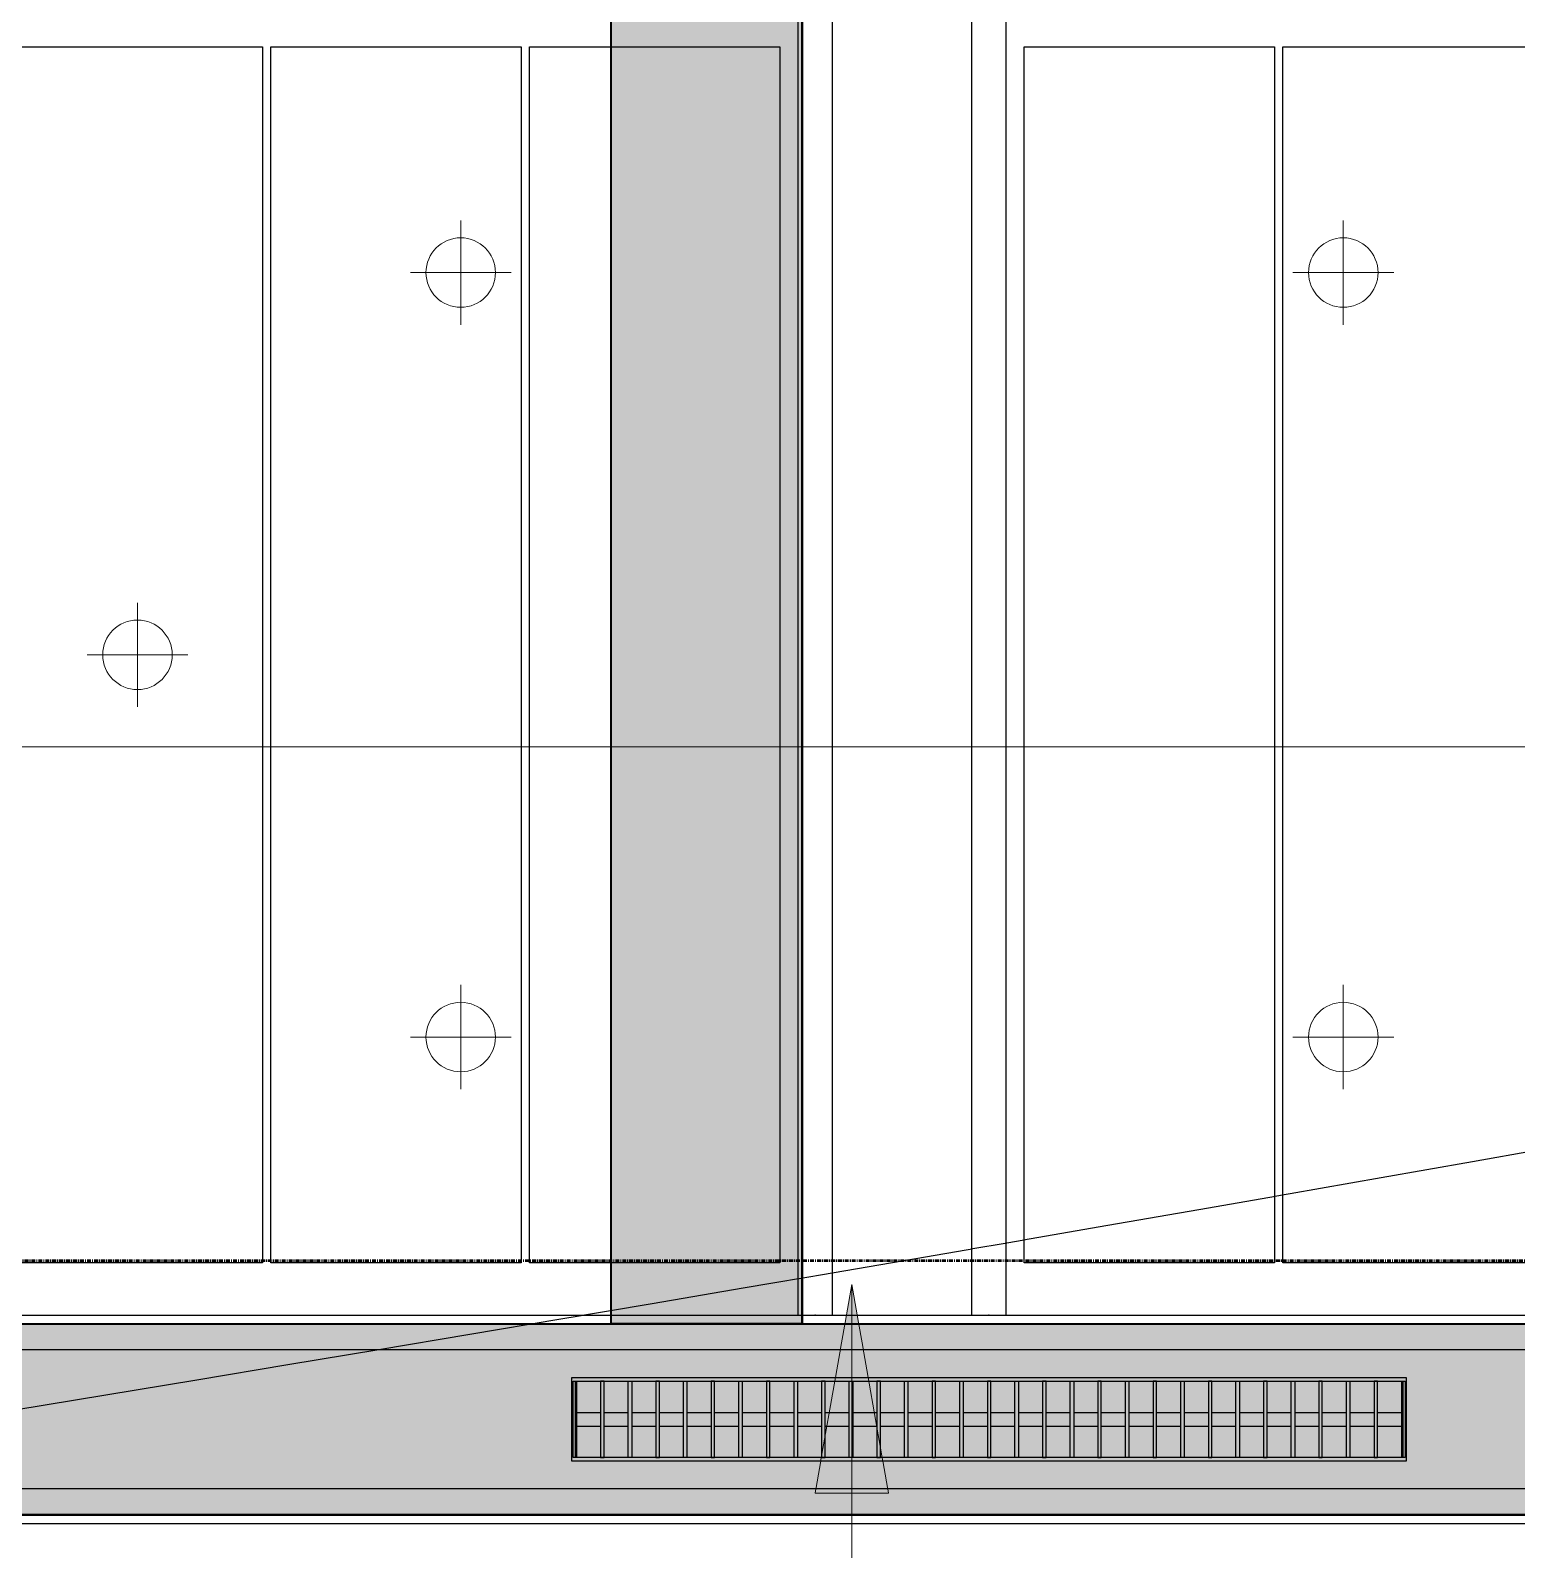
# Model space of a CAD drawing. Header units: millimetres. Extents: x -853228 to -744682, y -17776 to 32484.
# Drawn here: x -826736 to -824599, y 4724 to 6910 of the extents above; entities that cross this region are included whole.
import ezdxf
from ezdxf.xclip import XClip

# ---------------------------------------------------------------- set-up
doc = ezdxf.new("R2010")
doc.units = ezdxf.units.MM
doc.header["$XCLIPFRAME"] = 0
doc.linetypes.add('DPA_Grid _ Level 100', pattern=[10, 5.5, -1.6, 1.3, -1.6])
for name, color, linetype in [('000 - WIPEOUT', 250, 'Continuous'), ('001 - ASCESSORIES', 251, 'Continuous'), ('008 - LIGHTING', 1, 'Continuous'), ('A04_TUBE SERIES', 2, 'Continuous'), ('A11_ALU.SOLID SHEET', 2, 'Continuous')]:
    doc.layers.add(name, color=color, linetype=linetype)
for name, color, linetype, lineweight in [('A-ANNO-NOTE', 3, 'Continuous', 25), ('A-DETL-GENF', 2, 'Continuous', 9), ('A-GLAZ-CWMG', 2, 'Continuous', 35), ('E-LITE-EQPM', 2, 'Continuous', 9), ('G-ANNO-SECL', 3, 'Continuous', 9), ('G-ANNO-TEXT', 3, 'Continuous', 9)]:
    doc.layers.add(name, color=color, linetype=linetype, lineweight=lineweight)

# ---------------------------------------------------------------- blocks, each defined once
blk = doc.blocks.new('Rectangular Mullion - 200mm Square-13922848-4281-01 ENLARGED LOWER PLATFORM LEVEL - REFLECTED CEILING PLAN - SHEET 2')
at = {"layer": 'A-GLAZ-CWMG'}
blk.add_hatch(color=256, dxfattribs=at).paths.add_polyline_path([(-825763.7, 4774), (-823439.2, 4774), (-823439.2, 5049), (-825763.7, 5049)])
for p, q in [((-825763.7, 5049), (-823439.2, 5049)), ((-825763.7, 5049), (-823439.2, 5049)), ((-823439.2, 4774), (-825763.7, 4774)), ((-825763.7, 4774), (-823439.2, 4774))]:
    blk.add_line(p, q, dxfattribs=at)
blk = doc.blocks.new('Rectangular Mullion - 200mm Square-13922850-4281-01 ENLARGED LOWER PLATFORM LEVEL - REFLECTED CEILING PLAN - SHEET 2')
at = {"layer": 'A-GLAZ-CWMG'}
blk.add_hatch(color=256, dxfattribs=at).paths.add_polyline_path([(-825763.7, 6974), (-825763.7, 7249), (-827950.7, 7249), (-827950.7, 6974), (-827310.8, 6974)])
for p, q in [((-827950.7, 7249), (-825763.7, 7249)), ((-825763.7, 7249), (-827950.7, 7249)), ((-825763.7, 6974), (-827950.7, 6974)), ((-825763.7, 6974), (-827950.7, 6974))]:
    blk.add_line(p, q, dxfattribs=at)
blk = doc.blocks.new('Rectangular Mullion - 200mm Square-13922672-4281-01 ENLARGED LOWER PLATFORM LEVEL - REFLECTED CEILING PLAN - SHEET 2')
at = {"layer": 'A-GLAZ-CWMG'}
blk.add_hatch(color=256, dxfattribs=at).paths.add_polyline_path([(-827813.2, 5049), (-827813.2, 6974), (-828088.2, 6974), (-828088.2, 5049)])
for p, q in [((-827813.2, 6974), (-828088.2, 6974)), ((-828088.2, 6974), (-827813.2, 6974)), ((-828088.2, 5049), (-828088.2, 6974)), ((-828088.2, 5049), (-828088.2, 6974)), ((-827813.2, 6974), (-827813.2, 5049)), ((-827813.2, 5049), (-827813.2, 6974)), ((-827813.2, 5049), (-828088.2, 5049)), ((-828088.2, 5049), (-827813.2, 5049))]:
    blk.add_line(p, q, dxfattribs=at)
blk = doc.blocks.new('DPA_AN_Section Line - UP-Left-16619271-4281-01 ENLARGED LOWER PLATFORM LEVEL - REFLECTED CEILING PLAN - SHEET 2')
at = {"layer": 'A-ANNO-NOTE', "lineweight": 9}
blk.add_line((7.5, 0), (150, 0), dxfattribs=at)
blk = doc.blocks.new('LGF_DL_SAA_LowPower_DL1a1 - LGF_DL_SAA_LowPower_DL1a-12437659-4180-01 LOWER PLATFORM LEVEL - REFLECTED CEILING PLAN')
at = {"layer": 'A-DETL-GENF'}
for p, q in [((0, 75), (0, -75)), ((72.5, 0), (-72.5, 0))]:
    blk.add_line(p, q, dxfattribs=at)
blk.add_circle((0, 0), 50, dxfattribs=at)
blk = doc.blocks.new('LGF_DL_SAA_LowPower_DL1a1 - LGF_DL_SAA_LowPower_DL1a-12438006-4180-01 LOWER PLATFORM LEVEL - REFLECTED CEILING PLAN')
at = {"layer": 'A-DETL-GENF'}
for p, q in [((0, -75), (0, 75)), ((72.5, 0), (-72.5, 0))]:
    blk.add_line(p, q, dxfattribs=at)
blk.add_circle((0, 0), 50, dxfattribs=at)
blk = doc.blocks.new('C-1-PP19-AR-4180-01-B_20250908-040939_EXDOWNLIGHT')
at = {"layer": 'E-LITE-EQPM'}
for name, p, rotation in [('LGF_DL_SAA_LowPower_DL1a1 - LGF_DL_SAA_LowPower_DL1a-12437659-4180-01 LOWER PLATFORM LEVEL - REFLECTED CEILING PLAN', (-81435, 2982.5), 359.9999881697653), ('LGF_DL_SAA_LowPower_DL1a1 - LGF_DL_SAA_LowPower_DL1a-12437659-4180-01 LOWER PLATFORM LEVEL - REFLECTED CEILING PLAN', (-80165.5, 2982.5), 359.9999881697653), ('LGF_DL_SAA_LowPower_DL1a1 - LGF_DL_SAA_LowPower_DL1a-12437659-4180-01 LOWER PLATFORM LEVEL - REFLECTED CEILING PLAN', (-81900, 2432.5), 359.9999881697653), ('LGF_DL_SAA_LowPower_DL1a1 - LGF_DL_SAA_LowPower_DL1a-12438006-4180-01 LOWER PLATFORM LEVEL - REFLECTED CEILING PLAN', (-81435, 1882.5), 1.18302346677688e-05), ('LGF_DL_SAA_LowPower_DL1a1 - LGF_DL_SAA_LowPower_DL1a-12438006-4180-01 LOWER PLATFORM LEVEL - REFLECTED CEILING PLAN', (-80165.5, 1882.5), 1.18302346677688e-05)]:
    blk.add_blockref(name, p, dxfattribs=dict(at, rotation=rotation))
blk = doc.blocks.new('*U627')
at = {"color": 1}
blk.add_wipeout([(600, -60), (-600, -60), (-600, 60), (600, 60)], dxfattribs=at).dxf.layer = '000 - WIPEOUT'
at = {"layer": '001 - ASCESSORIES', "color": 0}
blk.add_lwpolyline([(600, -60), (-600, -60), (-600, 60), (600, 60)], close=True, dxfattribs=at)
at = {"layer": '001 - ASCESSORIES'}
for points in [[(-593.5, -55), (-598.5, -55), (-598.5, 55), (-593.5, 55)], [(595, -55), (-595, -55), (-595, 55), (595, 55)], [(-558.8, -55), (-553.8, -55), (-553.8, 55), (-558.8, 55)], [(-514, -55), (-519, -55), (-519, 55), (-514, 55)], [(-479.3, -55), (-474.3, -55), (-474.3, 55), (-479.3, 55)], [(-434.6, -55), (-439.6, -55), (-439.6, 55), (-434.6, 55)], [(-399.8, -55), (-394.8, -55), (-394.8, 55), (-399.8, 55)], [(-355.1, -55), (-360.1, -55), (-360.1, 55), (-355.1, 55)], [(-320.4, -55), (-315.4, -55), (-315.4, 55), (-320.4, 55)], [(-275.6, -55), (-280.6, -55), (-280.6, 55), (-275.6, 55)], [(-240.9, -55), (-235.9, -55), (-235.9, 55), (-240.9, 55)], [(-196.2, -55), (-201.2, -55), (-201.2, 55), (-196.2, 55)], [(-161.4, -55), (-156.4, -55), (-156.4, 55), (-161.4, 55)], [(-116.7, -55), (-121.7, -55), (-121.7, 55), (-116.7, 55)], [(-82, -55), (-77, -55), (-77, 55), (-82, 55)], [(-37.2, -55), (-42.2, -55), (-42.2, 55), (-37.2, 55)], [(-2.5, -55), (2.5, -55), (2.5, 55), (-2.5, 55)], [(42.2, -55), (37.2, -55), (37.2, 55), (42.2, 55)], [(77, -55), (82, -55), (82, 55), (77, 55)], [(121.7, -55), (116.7, -55), (116.7, 55), (121.7, 55)], [(156.4, -55), (161.4, -55), (161.4, 55), (156.4, 55)], [(201.2, -55), (196.2, -55), (196.2, 55), (201.2, 55)], [(235.9, -55), (240.9, -55), (240.9, 55), (235.9, 55)], [(280.6, -55), (275.6, -55), (275.6, 55), (280.6, 55)], [(315.4, -55), (320.4, -55), (320.4, 55), (315.4, 55)], [(360.1, -55), (355.1, -55), (355.1, 55), (360.1, 55)], [(394.8, -55), (399.8, -55), (399.8, 55), (394.8, 55)], [(439.6, -55), (434.6, -55), (434.6, 55), (439.6, 55)], [(474.3, -55), (479.3, -55), (479.3, 55), (474.3, 55)], [(519, -55), (514, -55), (514, 55), (519, 55)], [(553.8, -55), (558.8, -55), (558.8, 55), (553.8, 55)], [(598.5, -55), (593.5, -55), (593.5, 55), (598.5, 55)]]:
    blk.add_lwpolyline(points, close=True, dxfattribs=at)
for points in [[(-593.5, 10), (-558.8, 10)], [(-553.8, 10), (-519, 10)], [(-514, 10), (-479.3, 10)], [(-474.3, 10), (-439.6, 10)], [(-434.6, 10), (-399.8, 10)], [(-394.8, 10), (-360.1, 10)], [(-355.1, 10), (-320.4, 10)], [(-315.4, 10), (-280.6, 10)], [(-275.6, 10), (-240.9, 10)], [(-235.9, 10), (-201.2, 10)], [(-196.2, 10), (-161.4, 10)], [(-156.4, 10), (-121.7, 10)], [(-116.7, 10), (-82, 10)], [(-77, 10), (-42.2, 10)], [(-37.2, 10), (-2.5, 10)], [(2.5, 10), (37.2, 10)], [(42.2, 10), (77, 10)], [(82, 10), (116.7, 10)], [(121.7, 10), (156.4, 10)], [(161.4, 10), (196.2, 10)], [(201.2, 10), (235.9, 10)], [(240.9, 10), (275.6, 10)], [(280.6, 10), (315.4, 10)], [(320.4, 10), (355.1, 10)], [(360.1, 10), (394.8, 10)], [(399.8, 10), (434.6, 10)], [(439.6, 10), (474.3, 10)], [(479.3, 10), (514, 10)], [(519, 10), (553.8, 10)], [(558.8, 10), (593.5, 10)], [(-593.5, -10), (-558.8, -10)], [(-553.8, -10), (-519, -10)], [(-514, -10), (-479.3, -10)], [(-474.3, -10), (-439.6, -10)], [(-434.6, -10), (-399.8, -10)], [(-394.8, -10), (-360.1, -10)], [(-355.1, -10), (-320.4, -10)], [(-315.4, -10), (-280.6, -10)], [(-275.6, -10), (-240.9, -10)], [(-235.9, -10), (-201.2, -10)], [(-196.2, -10), (-161.4, -10)], [(-156.4, -10), (-121.7, -10)], [(-116.7, -10), (-82, -10)], [(-77, -10), (-42.2, -10)], [(-37.2, -10), (-2.5, -10)], [(2.5, -10), (37.2, -10)], [(42.2, -10), (77, -10)], [(82, -10), (116.7, -10)], [(121.7, -10), (156.4, -10)], [(161.4, -10), (196.2, -10)], [(201.2, -10), (235.9, -10)], [(240.9, -10), (275.6, -10)], [(280.6, -10), (315.4, -10)], [(320.4, -10), (355.1, -10)], [(360.1, -10), (394.8, -10)], [(399.8, -10), (434.6, -10)], [(439.6, -10), (474.3, -10)], [(479.3, -10), (514, -10)], [(519, -10), (553.8, -10)], [(558.8, -10), (593.5, -10)]]:
    blk.add_lwpolyline(points, dxfattribs=at)
blk = doc.blocks.new('*U648')
blk.add_attdef('EXTR.OVL-LENGTH_', (-25, -59.1), '', height=5)
blk.add_wipeout([(-25, 0), (25, 0), (25, 1900), (-25, 1900)]).dxf.layer = '000 - WIPEOUT'
blk.add_point((0, 0))
at = {"layer": 'A04_TUBE SERIES', "color": 0}
blk.add_lwpolyline([(-25, 0), (25, 0), (25, 1900), (-25, 1900)], close=True, dxfattribs=at)
blk = doc.blocks.new('*U749')
at = {"color": 6}
blk.add_point((-37.5, 0), dxfattribs=at)
at = {"color": 3}
for points in [[(-875, 924), (875, 924), (875, 564), (-875, 564)], [(-875, 552), (875, 552), (875, 192), (-875, 192)], [(-875, -192), (875, -192), (875, -552), (-875, -552)], [(-875, -564), (875, -564), (875, -924), (-875, -924)]]:
    blk.add_wipeout(points, dxfattribs=at).dxf.layer = '000 - WIPEOUT'
at = {"layer": 'A11_ALU.SOLID SHEET', "color": 0, "linetype": 'ByBlock'}
for points in [[(875, 564), (-875, 564), (-875, 924), (875, 924)], [(875, 192), (-875, 192), (-875, 552), (875, 552)], [(875, -552), (-875, -552), (-875, -192), (875, -192)], [(875, -924), (-875, -924), (-875, -564), (875, -564)]]:
    blk.add_lwpolyline(points, close=True, dxfattribs=at)
at = {"color": 3}
blk.add_wipeout([(-875, 180), (875, 180), (875, -180), (-875, -180)], dxfattribs=at).dxf.layer = '000 - WIPEOUT'
at = {"layer": 'A11_ALU.SOLID SHEET', "color": 0, "linetype": 'ByBlock'}
blk.add_lwpolyline([(875, -180), (-875, -180), (-875, 180), (875, 180)], close=True, dxfattribs=at)
blk = doc.blocks.new('*U644')
blk.add_attdef('EXTR.OVL-LENGTH_', (-25, -59.1), '', height=5)
blk.add_wipeout([(-25, 25), (25, -25), (25, 6873.5), (-25, 6823.5)]).dxf.layer = '000 - WIPEOUT'
at = {"layer": 'A04_TUBE SERIES', "color": 0}
blk.add_lwpolyline([(-25, 25), (25, -25), (25, 6873.5), (-25, 6823.5)], close=True, dxfattribs=at)
blk = doc.blocks.new('*U645')
blk.add_attdef('EXTR.OVL-LENGTH_', (-25, -59.1), '', height=5)
blk.add_wipeout([(-25, -25), (25, 25), (25, 6317.5), (-25, 6367.5)]).dxf.layer = '000 - WIPEOUT'
at = {"layer": 'A04_TUBE SERIES', "color": 0}
blk.add_lwpolyline([(-25, -25), (25, 25), (25, 6317.5), (-25, 6367.5)], close=True, dxfattribs=at)
blk = doc.blocks.new('*U862')
at = {"layer": 'A04_TUBE SERIES', "color": 0, "linetype": 'ByBlock'}
for p in [(4424, 300), (4674, 300)]:
    blk.add_blockref('*U648', p, dxfattribs=at)
at = {"layer": 'A04_TUBE SERIES', "color": 0, "linetype": 'ByBlock', "rotation": 269.9999999999478}
blk.add_blockref('*U644', (25, 25), dxfattribs=at)
at = {"layer": 'A11_ALU.SOLID SHEET', "color": 0, "linetype": 'ByBlock', "rotation": 90}
for p in [(3449.3, 1250), (5648.8, 1250)]:
    blk.add_blockref('*U749', p, dxfattribs=at)
at = {"layer": 'A04_TUBE SERIES', "color": 0, "linetype": 'ByBlock', "xscale": -1, "rotation": 269.9999999999478}
blk.add_blockref('*U645', (278, 275), dxfattribs=at)
blk = doc.blocks.new('*U986')
at = {"layer": '008 - LIGHTING'}
blk.add_blockref('*U627', (-80675, 1332.5), dxfattribs=at)
at = {"layer": 'A11_ALU.SOLID SHEET'}
blk.add_blockref('*U862', (-85349.3, 1182.5), dxfattribs=at)

msp = doc.modelspace()

# ---------------------------------------------------------------- block references
ref = msp.add_blockref('*U986', (-744682.4, 3579))
XClip(ref).set_block_clipping_path([(-104690.1238047113, -9620.0077451946), (-34092.6543255158, 14393.0014498748)])

# ---------------------------------------------------------------- next in the draw order: hatches: boundary and pattern name
at = {"layer": 'G-ANNO-TEXT'}
msp.add_hatch(color=7, dxfattribs=at).paths.add_polyline_path([(-825554.9, 5105.4), (-825607.8, 4805.4), (-825502, 4805.4)])

# ---------------------------------------------------------------- next in the draw order: linework, layer by layer
msp.add_spline([(-835882.4, 3579), (-801682.4, 12088.5), (-758836, 27096.5), (-744682.4, 3579)], degree=3)
at = {"layer": 'G-ANNO-SECL', "linetype": 'DPA_Grid _ Level 100', "lineweight": 50}
msp.add_line((-851364.9, 5139.9), (-776603.8, 5139.9), dxfattribs=at)
at = {"layer": 'G-ANNO-TEXT', "color": 10}
for p, q in [((-825554.9, 5105.4), (-825607.8, 4805.4)), ((-825502, 4805.4), (-825554.9, 5105.4)), ((-825554.9, 5105.4), (-825554.9, -2808.7)), ((-825607.8, 4805.4), (-825502, 4805.4))]:
    msp.add_line(p, q, dxfattribs=at)

# ---------------------------------------------------------------- next in the draw order: block references
ref = msp.add_blockref('C-1-PP19-AR-4180-01-B_20250908-040939_EXDOWNLIGHT', (-744682.4, 3579))
XClip(ref).set_block_clipping_path([(-104690.1238047113, -9620.0077451946), (-34092.6543255158, 14393.0014498748)])
at = {"layer": 'A-ANNO-NOTE', "xscale": 100, "yscale": 100, "zscale": 100}
msp.add_blockref('DPA_AN_Section Line - UP-Left-16619271-4281-01 ENLARGED LOWER PLATFORM LEVEL - REFLECTED CEILING PLAN - SHEET 2', (-837762.7, 5879), dxfattribs=at)
at = {"layer": 'A-GLAZ-CWMG'}
for name, p in [('Rectangular Mullion - 200mm Square-13922672-4281-01 ENLARGED LOWER PLATFORM LEVEL - REFLECTED CEILING PLAN - SHEET 2', (2187, 0)), ('Rectangular Mullion - 200mm Square-13922848-4281-01 ENLARGED LOWER PLATFORM LEVEL - REFLECTED CEILING PLAN - SHEET 2', (0, 0))]:
    msp.add_blockref(name, p, dxfattribs=at)
at = {"layer": 'A-GLAZ-CWMG', "rotation": 180}
msp.add_blockref('Rectangular Mullion - 200mm Square-13922850-4281-01 ENLARGED LOWER PLATFORM LEVEL - REFLECTED CEILING PLAN - SHEET 2', (-1653714.4, 12023), dxfattribs=at)

doc.saveas('drawing.dxf')
